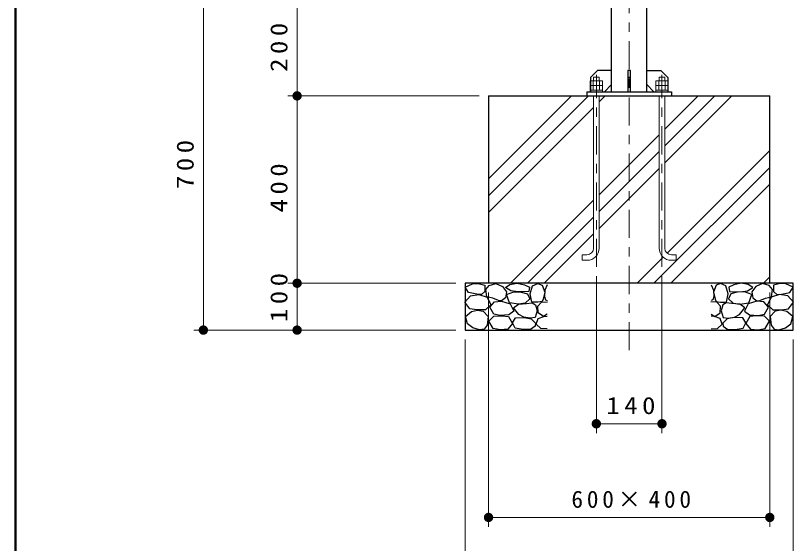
# Model space of a CAD drawing. Units: millimetres on the paper, scale 1:20. Extents: x -385 to 0, y 0 to 267.
# Drawn here: x -385 to -302, y 61.9 to 118.2 of the extents above; entities that cross this region are included whole.
import ezdxf

# ---------------------------------------------------------------- set-up
doc = ezdxf.new("R2010")
doc.units = ezdxf.units.MM
doc.linetypes.add('USER2', pattern=[6, 3, -1, 1, -1])
doc.layers.add('LY_1', color=7, linetype='Continuous', lineweight=13)
doc.styles.add('ＭＳ ゴシック', font='')
doc.styles.get('ＭＳ ゴシック').set_extended_font_data('MS Gothic')

# ---------------------------------------------------------------- blocks, each defined once
blk = doc.blocks.new('filled_dot')
at = {"color": 0, "linetype": 'Continuous', "lineweight": -2, "const_width": 1.25}
blk.add_lwpolyline([(-0.625, 0, 1), (0.625, 0, 1)], format="xyb", close=True, dxfattribs=at)

msp = doc.modelspace()

# ---------------------------------------------------------------- linework, layer by layer
at = {"layer": 'LY_1', "lineweight": 50}
msp.add_line((-385, 267), (-385, 0), dxfattribs=at)
at = {"layer": 'LY_1', "linetype": 'USER2'}
for p, q in [((-319.554, 151.469), (-319.554, 82.304)), ((-323.054, 91.377), (-323.054, 111.877)), ((-316.054, 91.377), (-316.054, 111.877))]:
    msp.add_line(p, q, dxfattribs=at)
at = {"layer": 'LY_1'}
for p, q in [((-364.969, 84.627), (-364.969, 119.627)), ((-354.969, 109.627), (-354.969, 119.627)), ((-322.404, 111.237), (-323.704, 111.237)), ((-323.704, 111.237), (-323.704, 110.077)), ((-323.379, 111.237), (-323.379, 110.237)), ((-323.354, 111.237), (-323.354, 111.627)), ((-323.354, 111.627), (-322.754, 111.627)), ((-322.754, 111.237), (-322.754, 111.627)), ((-322.729, 111.237), (-322.729, 110.237)), ((-322.404, 111.237), (-322.404, 110.077)), ((-316.704, 111.237), (-315.404, 111.237)), ((-316.704, 111.237), (-316.704, 110.077)), ((-316.379, 111.237), (-316.379, 110.237)), ((-315.754, 111.627), (-316.354, 111.627)), ((-316.354, 111.237), (-316.354, 111.627)), ((-315.754, 111.237), (-315.754, 111.627)), ((-315.729, 111.237), (-315.729, 110.237)), ((-315.404, 111.237), (-315.404, 110.077)), ((-322.404, 110.737), (-323.704, 110.737)), ((-316.704, 110.737), (-315.404, 110.737)), ((-335.554, 109.627), (-355.969, 109.627)), ((-335.554, 109.627), (-355.969, 109.627)), ((-354.969, 89.627), (-354.969, 109.627)), ((-334.554, 98.973), (-323.9, 109.627)), ((-334.554, 100.769), (-325.696, 109.627)), ((-322.404, 110.237), (-323.704, 110.237)), ((-323.354, 93.377), (-323.354, 109.627)), ((-322.754, 108.977), (-322.104, 109.627)), ((-322.754, 93.377), (-322.754, 109.627)), ((-316.704, 110.237), (-315.404, 110.237)), ((-316.354, 93.377), (-316.354, 109.627)), ((-315.754, 102.486), (-308.613, 109.627)), ((-315.754, 104.282), (-310.409, 109.627)), ((-315.754, 106.078), (-312.205, 109.627)), ((-315.754, 93.377), (-315.754, 109.627)), ((-334.554, 97.177), (-323.354, 108.377)), ((-322.754, 99.078), (-316.354, 105.478)), ((-315.501, 92.839), (-304.554, 103.786)), ((-322.754, 97.282), (-316.354, 103.682)), ((-322.754, 95.486), (-316.354, 101.886)), ((-316.917, 89.627), (-304.554, 101.99)), ((-315.121, 89.627), (-304.554, 100.194)), ((-332.205, 89.627), (-323.354, 98.478)), ((-330.409, 89.627), (-323.354, 96.682)), ((-328.613, 89.627), (-323.354, 94.886)), ((-324.054, 92.677), (-324.554, 92.677)), ((-324.554, 92.677), (-324.554, 92.077)), ((-318.713, 89.627), (-315.927, 92.413)), ((-315.054, 92.677), (-314.554, 92.677)), ((-314.554, 92.677), (-314.554, 92.077)), ((-324.054, 92.077), (-324.554, 92.077)), ((-315.054, 92.077), (-314.554, 92.077)), ((-338.054, 89.627), (-355.969, 89.627)), ((-354.969, 84.627), (-354.969, 89.627)), ((-323.054, 90.377), (-323.054, 73.627)), ((-316.054, 90.377), (-316.054, 73.627)), ((-305.222, 89.627), (-304.554, 90.295)), ((-334.554, 88.627), (-334.554, 63.627)), ((-304.554, 88.627), (-304.554, 63.627)), ((-353.738, 84.627), (-365.969, 84.627)), ((-338.054, 84.627), (-355.969, 84.627)), ((-337.054, 83.627), (-337.054, 53.627)), ((-302.054, 83.627), (-302.054, 53.627)), ((-316.054, 74.627), (-323.054, 74.627)), ((-304.554, 64.627), (-334.554, 64.627))]:
    msp.add_line(p, q, dxfattribs=at)
at = {"layer": 'LY_1', "lineweight": 25}
for p, q in [((-321.429, 110.077), (-321.429, 119.627)), ((-317.679, 110.077), (-317.679, 119.627)), ((-323.679, 111.577), (-322.929, 112.327)), ((-321.429, 112.327), (-322.929, 112.327)), ((-319.404, 112.327), (-319.704, 112.327)), ((-319.704, 112.327), (-319.704, 110.077)), ((-319.404, 110.077), (-319.404, 112.327)), ((-317.679, 112.327), (-316.179, 112.327)), ((-315.429, 111.577), (-316.179, 112.327)), ((-323.679, 111.577), (-323.679, 110.077)), ((-319.404, 111.577), (-319.704, 111.577)), ((-315.429, 111.577), (-315.429, 110.077)), ((-321.429, 110.827), (-322.179, 110.077)), ((-317.679, 110.827), (-316.929, 110.077)), ((-334.554, 109.627), (-334.554, 89.627)), ((-334.554, 109.627), (-304.554, 109.627)), ((-324.054, 110.077), (-315.054, 110.077)), ((-324.054, 110.077), (-324.054, 109.627)), ((-315.054, 110.077), (-315.054, 109.627)), ((-304.554, 89.627), (-304.554, 109.627)), ((-337.054, 89.627), (-337.054, 84.627)), ((-302.054, 89.627), (-337.054, 89.627)), ((-302.054, 84.627), (-302.054, 89.627)), ((-337.054, 84.627), (-302.054, 84.627))]:
    msp.add_line(p, q, dxfattribs=at)
for points in [[(-335.787, 88.452), (-336.704, 88.625), (-337.038, 89.22), (-336.258, 89.579), (-335.651, 89.617), (-334.945, 89.418), (-334.932, 88.762), (-335.304, 88.44)], [(-331.651, 88.734), (-332.167, 88.818), (-332.738, 89.166), (-332.264, 89.501), (-331.497, 89.64), (-330.73, 89.473), (-330.186, 89.208), (-330.256, 88.748), (-330.939, 88.706)], [(-328.837, 87.671), (-329.295, 87.622), (-329.952, 87.597), (-330.1, 88.514), (-329.853, 89.344), (-329.295, 89.617), (-328.849, 89.431), (-328.564, 88.675), (-328.725, 87.919)], [(-310.271, 87.671), (-309.813, 87.622), (-309.156, 87.597), (-309.007, 88.514), (-309.255, 89.344), (-309.813, 89.617), (-310.259, 89.431), (-310.544, 88.675), (-310.383, 87.919)], [(-307.457, 88.734), (-306.941, 88.818), (-306.369, 89.166), (-306.844, 89.501), (-307.611, 89.64), (-308.378, 89.473), (-308.922, 89.208), (-308.852, 88.748), (-308.168, 88.706)], [(-303.321, 88.452), (-302.404, 88.625), (-302.069, 89.22), (-302.85, 89.579), (-303.457, 89.617), (-304.163, 89.418), (-304.176, 88.762), (-303.804, 88.44)], [(-333.495, 87.795), (-334.09, 88.031), (-334.746, 88.179), (-334.845, 88.972), (-334.499, 89.394), (-333.78, 89.592), (-333.074, 89.294), (-332.653, 88.7), (-332.752, 88.055), (-333.173, 87.758)], [(-305.613, 87.795), (-305.018, 88.031), (-304.361, 88.179), (-304.262, 88.972), (-304.609, 89.394), (-305.328, 89.592), (-306.034, 89.294), (-306.455, 88.7), (-306.356, 88.055), (-305.935, 87.758)], [(-335.787, 86.779), (-336.555, 86.891), (-337.076, 87.609), (-336.481, 88.291), (-335.589, 88.415), (-334.709, 88.13), (-334.3, 87.325), (-334.883, 86.804)], [(-331.358, 87.395), (-332.306, 87.52), (-332.641, 88.441), (-331.846, 88.72), (-331.079, 88.692), (-330.395, 88.497), (-330.144, 87.981), (-330.66, 87.493)], [(-307.75, 87.395), (-306.802, 87.52), (-306.467, 88.441), (-307.262, 88.72), (-308.029, 88.692), (-308.712, 88.497), (-308.963, 87.981), (-308.447, 87.493)], [(-303.321, 86.779), (-302.553, 86.891), (-302.032, 87.609), (-302.627, 88.291), (-303.519, 88.415), (-304.399, 88.13), (-304.807, 87.325), (-304.225, 86.804)], [(-333.322, 86.185), (-334.003, 86.309), (-334.399, 87.089), (-333.916, 87.634), (-333.173, 87.709), (-332.244, 87.424), (-331.872, 86.655), (-332.38, 86.247)], [(-330.8, 86), (-331.316, 86.307), (-331.902, 87.018), (-331.344, 87.381), (-330.493, 87.451), (-329.893, 87.548), (-329.544, 87.339), (-329.349, 86.67), (-329.572, 85.986), (-330.13, 85.903)], [(-308.308, 86), (-307.792, 86.307), (-307.206, 87.018), (-307.764, 87.381), (-308.615, 87.451), (-309.215, 87.548), (-309.563, 87.339), (-309.758, 86.67), (-309.535, 85.986), (-308.977, 85.903)], [(-305.786, 86.185), (-305.105, 86.309), (-304.708, 87.089), (-305.191, 87.634), (-305.935, 87.709), (-306.864, 87.424), (-307.236, 86.655), (-306.728, 86.247)], [(-335.527, 84.661), (-336.233, 84.884), (-336.791, 85.28), (-337.014, 86.061), (-336.357, 86.594), (-335.732, 86.739), (-335.143, 86.631), (-334.598, 86.073), (-334.684, 85.156), (-335.007, 84.71)], [(-303.581, 84.661), (-302.875, 84.884), (-302.317, 85.28), (-302.094, 86.061), (-302.751, 86.594), (-303.375, 86.739), (-303.965, 86.631), (-304.51, 86.073), (-304.423, 85.156), (-304.101, 84.71)], [(-333.284, 84.648), (-334.065, 84.809), (-334.536, 85.565), (-333.978, 86.098), (-333.111, 86.147), (-332.43, 86.06), (-332.008, 85.329), (-332.504, 84.71)], [(-329.544, 85.373), (-329.586, 85.038), (-330.074, 84.703), (-330.869, 84.675), (-331.72, 84.843), (-331.985, 85.414), (-331.692, 85.93), (-330.758, 85.972), (-330.005, 85.819)], [(-309.563, 85.373), (-309.521, 85.038), (-309.033, 84.703), (-308.238, 84.675), (-307.387, 84.843), (-307.122, 85.414), (-307.415, 85.93), (-308.35, 85.972), (-309.103, 85.819)], [(-305.823, 84.648), (-305.043, 84.809), (-304.572, 85.565), (-305.13, 86.098), (-305.997, 86.147), (-306.678, 86.06), (-307.099, 85.329), (-306.604, 84.71)]]:
    msp.add_lwpolyline(points, close=True, dxfattribs=at)
for points in [[(-328.291, 89.455), (-328.552, 88.886), (-328.601, 88.229), (-328.477, 87.845), (-328.316, 87.783)], [(-310.816, 89.455), (-310.556, 88.886), (-310.507, 88.229), (-310.63, 87.845), (-310.791, 87.783)], [(-328.304, 86.321), (-328.688, 86.086), (-329.245, 86.482), (-329.283, 87.188), (-328.899, 87.622), (-328.279, 87.659)], [(-310.804, 86.321), (-310.42, 86.086), (-309.862, 86.482), (-309.825, 87.188), (-310.209, 87.622), (-310.829, 87.659)], [(-328.304, 84.76), (-328.985, 84.785), (-329.481, 85.255), (-329.258, 85.875), (-328.638, 86.086), (-328.304, 86.123)], [(-310.804, 84.76), (-310.122, 84.785), (-309.627, 85.255), (-309.85, 85.875), (-310.469, 86.086), (-310.804, 86.123)]]:
    msp.add_lwpolyline(points, dxfattribs=at)
at = {"layer": 'LY_1'}
for centre, radius, start, end in [((-324.054, 93.377), 1.3, 270, 0), ((-324.054, 93.377), 0.7, 270, 0), ((-315.054, 93.377), 1.3, 180, 270), ((-315.054, 93.377), 0.7, 180, 270)]:
    msp.add_arc(centre, radius, start, end, dxfattribs=at)

# ---------------------------------------------------------------- block references
at = {"layer": 'LY_1', "xscale": 0.4, "yscale": 0.4}
for p, rotation in [((-354.969, 109.627), 270), ((-354.969, 109.627), 90), ((-354.969, 89.627), 90), ((-354.969, 89.627), 270), ((-364.969, 84.627), 90), ((-354.969, 84.627), 90), ((-316.054, 74.627), 180), ((-304.554, 64.627), 180)]:
    msp.add_blockref('filled_dot', p, dxfattribs=dict(at, rotation=rotation))
for p in [(-323.054, 74.627), (-334.554, 64.627)]:
    msp.add_blockref('filled_dot', p, dxfattribs=at)

# ---------------------------------------------------------------- texts
at = {"layer": 'LY_1', "char_height": 1.833, "attachment_point": 8, "rotation": 90, "style": 'ＭＳ ゴシック'}
for s, insert in [('\\T1.33;\\W1.15;200', (-355.969, 115.043)), ('\\T1.33;\\W1.15;700', (-365.969, 102.543)), ('\\T1.33;\\W1.15;400', (-355.969, 100.043)), ('\\T1.33;\\W1.15;100', (-355.969, 88.34))]:
    msp.add_mtext(s, dxfattribs=dict(at, insert=insert))
at = {"layer": 'LY_1', "char_height": 1.833, "attachment_point": 8, "style": 'ＭＳ ゴシック'}
for s, insert in [('\\T1.33;\\W1.15;140', (-319.133, 75.627)), ('\\T1.32;600×400', (-319.134, 65.627))]:
    msp.add_mtext(s, dxfattribs=dict(at, insert=insert))

doc.saveas('drawing.dxf')
